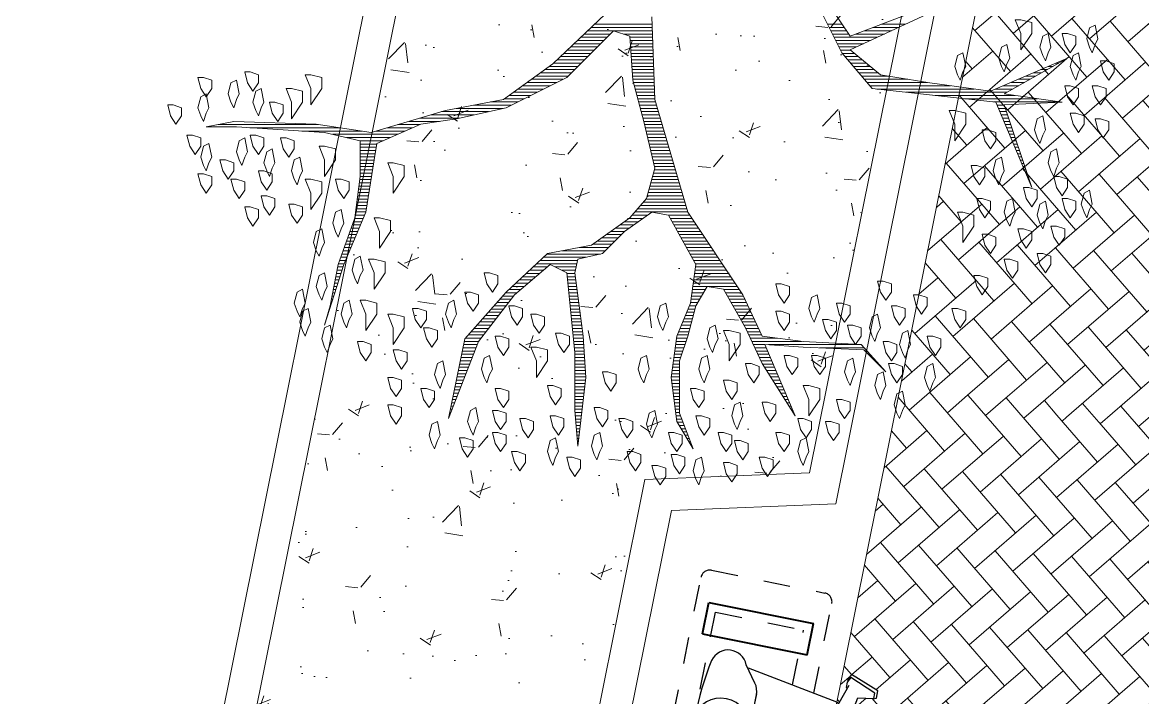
# Model space of a CAD drawing. Header units: metres. Extents: x 12093 to 20303, y 514 to 1412.
# Drawn here: x 19828.246 to 19832.446, y 707.633 to 710.165 of the extents above; entities that cross this region are included whole.
import ezdxf

# ---------------------------------------------------------------- set-up
doc = ezdxf.new("R2010")
doc.units = ezdxf.units.M
doc.linetypes.add('DASHED2', pattern=[9.525, 6.35, -3.175])
doc.layers.get('0').update_dxf_attribs({"lineweight": 13})
for name, color, linetype, lineweight in [('0-JARDI', 72, 'Continuous', 13), ('ARBOLES', 52, 'Continuous', 13), ('grass', 64, 'Continuous', 13), ('JARDINERA', 132, 'Continuous', 40), ('MANZANAS-ORIGINALES', 147, 'Continuous', 9), ('piso verma', 25, 'Continuous', 20), ('text.-piso', 35, 'Continuous', 5), ('VEREDAS', 251, 'Continuous', 18)]:
    doc.layers.add(name, color=color, linetype=linetype, lineweight=lineweight)
doc.layers.add('2', color=2, linetype='Continuous')
doc.layers.add('Proyecciones', color=52, linetype='DASHED2')

# ---------------------------------------------------------------- blocks, each defined once
blk = doc.blocks.new('*X6')
at = {"color": 0}
for p, q in [((17.5775, 17.92), (17.578, 17.92)), ((17.5814, 17.91), (17.584, 17.91)), ((17.5852, 17.9), (17.59, 17.9)), ((17.9321, 17.9), (17.9348, 17.9)), ((17.9333, 17.91), (17.9341, 17.91)), ((17.5891, 17.89), (17.596, 17.89)), ((17.5929, 17.88), (17.602, 17.88)), ((17.5967, 17.87), (17.608, 17.87)), ((17.9285, 17.87), (17.9371, 17.87)), ((17.9297, 17.88), (17.9364, 17.88)), ((17.9309, 17.89), (17.9356, 17.89)), ((17.6006, 17.86), (17.614, 17.86)), ((17.6044, 17.85), (17.62, 17.85)), ((17.6083, 17.84), (17.626, 17.84)), ((17.6121, 17.83), (17.6285, 17.83)), ((17.9237, 17.83), (17.9402, 17.83)), ((17.9249, 17.84), (17.9395, 17.84)), ((17.9261, 17.85), (17.9387, 17.85)), ((17.9273, 17.86), (17.9379, 17.86)), ((17.2621, 17.82), (17.2622, 17.82)), ((17.2663, 17.81), (17.2685, 17.81)), ((17.2706, 17.8), (17.2748, 17.8)), ((17.616, 17.82), (17.6298, 17.82)), ((17.6191, 17.81), (17.631, 17.81)), ((17.6191, 17.8), (17.6323, 17.8)), ((17.9201, 17.8), (17.9423, 17.8)), ((17.9213, 17.81), (17.9418, 17.81)), ((17.9225, 17.82), (17.941, 17.82)), ((18.3221, 17.8), (18.3275, 17.8)), ((18.3261, 17.81), (18.3296, 17.81)), ((18.33, 17.82), (18.3316, 17.82)), ((17.2748, 17.79), (17.2811, 17.79)), ((17.279, 17.78), (17.2874, 17.78)), ((17.2832, 17.77), (17.2937, 17.77)), ((17.2875, 17.76), (17.3001, 17.76)), ((17.6191, 17.79), (17.6335, 17.79)), ((17.6191, 17.78), (17.6348, 17.78)), ((17.6191, 17.77), (17.636, 17.77)), ((17.6191, 17.76), (17.6373, 17.76)), ((17.9153, 17.76), (17.9423, 17.76)), ((17.9165, 17.77), (17.9423, 17.77)), ((17.9177, 17.78), (17.9423, 17.78)), ((17.9189, 17.79), (17.9423, 17.79)), ((18.3064, 17.76), (18.3192, 17.76)), ((18.3104, 17.77), (18.3213, 17.77)), ((18.3143, 17.78), (18.3234, 17.78)), ((18.3182, 17.79), (18.3254, 17.79)), ((17.2917, 17.75), (17.3064, 17.75)), ((17.2959, 17.74), (17.3127, 17.74)), ((17.3002, 17.73), (17.319, 17.73)), ((17.6191, 17.75), (17.6385, 17.75)), ((17.6191, 17.74), (17.6398, 17.74)), ((17.6191, 17.73), (17.641, 17.73)), ((17.9117, 17.73), (17.9423, 17.73)), ((17.9129, 17.74), (17.9423, 17.74)), ((17.9141, 17.75), (17.9423, 17.75)), ((18.2946, 17.73), (18.313, 17.73)), ((18.2986, 17.74), (18.3151, 17.74)), ((18.3025, 17.75), (18.3171, 17.75)), ((17.3044, 17.72), (17.3253, 17.72)), ((17.3086, 17.71), (17.3316, 17.71)), ((17.3129, 17.7), (17.3379, 17.7)), ((17.3171, 17.69), (17.3443, 17.69)), ((17.6191, 17.72), (17.6423, 17.72)), ((17.6191, 17.71), (17.6435, 17.71)), ((17.6191, 17.7), (17.6445, 17.7)), ((17.6191, 17.69), (17.6431, 17.69)), ((17.9083, 17.7), (17.9423, 17.7)), ((17.909, 17.69), (17.9423, 17.69)), ((17.9093, 17.71), (17.9423, 17.71)), ((17.9105, 17.72), (17.9423, 17.72)), ((18.2789, 17.69), (18.3047, 17.69)), ((18.2829, 17.7), (18.3068, 17.7)), ((18.2868, 17.71), (18.3089, 17.71)), ((18.2907, 17.72), (18.3109, 17.72)), ((16.9852, 17.68), (16.9856, 17.68)), ((16.9942, 17.67), (16.9956, 17.67)), ((17.0032, 17.66), (17.0056, 17.66)), ((17.3213, 17.68), (17.3506, 17.68)), ((17.3256, 17.67), (17.3569, 17.67)), ((17.3298, 17.66), (17.3632, 17.66)), ((17.6191, 17.68), (17.6418, 17.68)), ((17.6191, 17.67), (17.6405, 17.67)), ((17.6191, 17.66), (17.6391, 17.66)), ((17.9097, 17.68), (17.9423, 17.68)), ((17.9103, 17.67), (17.9423, 17.67)), ((17.911, 17.66), (17.9423, 17.66)), ((18.2671, 17.66), (18.2985, 17.66)), ((18.2711, 17.67), (18.3006, 17.67)), ((18.275, 17.68), (18.3027, 17.68)), ((17.0122, 17.65), (17.0156, 17.65)), ((17.0212, 17.64), (17.0256, 17.64)), ((17.0302, 17.63), (17.0356, 17.63)), ((17.334, 17.65), (17.368, 17.65)), ((17.3382, 17.64), (17.3727, 17.64)), ((17.3425, 17.63), (17.3773, 17.63)), ((17.6124, 17.63), (17.6351, 17.63)), ((17.6157, 17.64), (17.6365, 17.64)), ((17.619, 17.65), (17.6378, 17.65)), ((17.9117, 17.65), (17.9423, 17.65)), ((17.9123, 17.64), (17.9423, 17.64)), ((17.913, 17.63), (17.9423, 17.63)), ((18.2554, 17.63), (18.2923, 17.63)), ((18.2593, 17.64), (18.2944, 17.64)), ((18.2632, 17.65), (18.2965, 17.65)), ((17.0392, 17.62), (17.0456, 17.62)), ((17.0482, 17.61), (17.1861, 17.61)), ((17.0572, 17.6), (17.3444, 17.6)), ((17.2417, 17.59), (17.3957, 17.59)), ((17.3467, 17.62), (17.3819, 17.62)), ((17.3509, 17.61), (17.3865, 17.61)), ((17.3552, 17.6), (17.3911, 17.6)), ((17.5991, 17.59), (17.6298, 17.59)), ((17.6024, 17.6), (17.6311, 17.6)), ((17.6057, 17.61), (17.6325, 17.61)), ((17.6091, 17.62), (17.6338, 17.62)), ((17.9137, 17.62), (17.9428, 17.62)), ((17.9143, 17.61), (17.9438, 17.61)), ((17.915, 17.6), (17.9448, 17.6)), ((17.9157, 17.59), (17.9459, 17.59)), ((18.2394, 17.59), (18.284, 17.59)), ((18.2436, 17.6), (18.2861, 17.6)), ((18.2475, 17.61), (18.2882, 17.61)), ((18.2514, 17.62), (18.2903, 17.62)), ((17.3167, 17.58), (17.4003, 17.58)), ((17.3657, 17.57), (17.405, 17.57)), ((17.3704, 17.56), (17.4096, 17.56)), ((17.5899, 17.56), (17.6219, 17.56)), ((17.5926, 17.57), (17.6261, 17.57)), ((17.5957, 17.58), (17.6285, 17.58)), ((17.9163, 17.58), (17.9469, 17.58)), ((17.9172, 17.57), (17.9479, 17.57)), ((17.9186, 17.56), (17.949, 17.56)), ((18.2164, 17.56), (18.2628, 17.56)), ((18.2241, 17.57), (18.2717, 17.57)), ((18.2317, 17.58), (18.2805, 17.58)), ((17.3751, 17.55), (17.4142, 17.55)), ((17.3797, 17.54), (17.4197, 17.54)), ((17.3844, 17.53), (17.4254, 17.53)), ((17.3891, 17.52), (17.4311, 17.52)), ((17.579, 17.52), (17.6053, 17.52)), ((17.5817, 17.53), (17.6094, 17.53)), ((17.5844, 17.54), (17.6136, 17.54)), ((17.5872, 17.55), (17.6178, 17.55)), ((17.9199, 17.55), (17.95, 17.55)), ((17.9212, 17.54), (17.951, 17.54)), ((17.9225, 17.53), (17.9521, 17.53)), ((17.9238, 17.52), (17.9531, 17.52)), ((18.1858, 17.52), (18.2276, 17.52)), ((18.1935, 17.53), (18.2364, 17.53)), ((18.2011, 17.54), (18.2452, 17.54)), ((18.2088, 17.55), (18.254, 17.55)), ((18.7099, 17.52), (18.7105, 17.52)), ((18.7131, 17.53), (18.7134, 17.53)), ((17.3937, 17.51), (17.4369, 17.51)), ((17.3984, 17.5), (17.4426, 17.5)), ((17.4031, 17.49), (17.4483, 17.49)), ((17.5708, 17.49), (17.5928, 17.49)), ((17.5735, 17.5), (17.5969, 17.5)), ((17.5762, 17.51), (17.6011, 17.51)), ((17.9251, 17.51), (17.9541, 17.51)), ((17.9264, 17.5), (17.9552, 17.5)), ((17.9277, 17.49), (17.9562, 17.49)), ((18.1629, 17.49), (18.2011, 17.49)), ((18.1706, 17.5), (18.2099, 17.5)), ((18.1782, 17.51), (18.2187, 17.51)), ((18.7003, 17.49), (18.7019, 17.49)), ((18.7035, 17.5), (18.7048, 17.5)), ((18.7067, 17.51), (18.7077, 17.51)), ((17.4077, 17.48), (17.454, 17.48)), ((17.4124, 17.47), (17.4597, 17.47)), ((17.4171, 17.46), (17.4654, 17.46)), ((17.4217, 17.45), (17.4711, 17.45)), ((17.5509, 17.45), (17.582, 17.45)), ((17.5566, 17.46), (17.5834, 17.46)), ((17.5623, 17.47), (17.5849, 17.47)), ((17.568, 17.48), (17.5886, 17.48)), ((17.929, 17.48), (17.9572, 17.48)), ((17.9303, 17.47), (17.9583, 17.47)), ((17.9316, 17.46), (17.9593, 17.46)), ((17.9329, 17.45), (17.9604, 17.45)), ((18.1323, 17.45), (18.1658, 17.45)), ((18.14, 17.46), (18.1746, 17.46)), ((18.1476, 17.47), (18.1834, 17.47)), ((18.1553, 17.48), (18.1923, 17.48)), ((18.6876, 17.45), (18.6931, 17.45)), ((18.6908, 17.46), (18.6951, 17.46)), ((18.694, 17.47), (18.6971, 17.47)), ((18.6971, 17.48), (18.6991, 17.48)), ((17.4276, 17.44), (17.4769, 17.44)), ((17.4343, 17.43), (17.4826, 17.43)), ((17.441, 17.42), (17.5777, 17.42)), ((17.5394, 17.43), (17.5792, 17.43)), ((17.5452, 17.44), (17.5806, 17.44)), ((17.9342, 17.44), (17.9614, 17.44)), ((17.9355, 17.43), (17.9624, 17.43)), ((17.9368, 17.42), (17.9635, 17.42)), ((18.0985, 17.42), (18.136, 17.42)), ((18.1103, 17.43), (18.1467, 17.43)), ((18.1221, 17.44), (18.157, 17.44)), ((18.6781, 17.42), (18.6871, 17.42)), ((18.6812, 17.43), (18.6891, 17.43)), ((18.6844, 17.44), (18.6911, 17.44)), ((17.4476, 17.41), (17.5763, 17.41)), ((17.4543, 17.4), (17.5749, 17.4)), ((17.461, 17.39), (17.5734, 17.39)), ((17.4676, 17.38), (17.572, 17.38)), ((17.9381, 17.41), (17.9645, 17.41)), ((17.9394, 17.4), (17.9655, 17.4)), ((17.9407, 17.39), (17.9666, 17.39)), ((17.942, 17.38), (17.9676, 17.38)), ((18.0512, 17.38), (18.0931, 17.38)), ((18.063, 17.39), (18.1038, 17.39)), ((18.0748, 17.4), (18.1146, 17.4)), ((18.0867, 17.41), (18.1253, 17.41)), ((18.6653, 17.38), (18.6791, 17.38)), ((18.6685, 17.39), (18.6811, 17.39)), ((18.6717, 17.4), (18.6831, 17.4)), ((18.6749, 17.41), (18.6851, 17.41)), ((17.4743, 17.37), (17.5706, 17.37)), ((17.481, 17.36), (17.5692, 17.36)), ((17.4876, 17.35), (17.5695, 17.35)), ((17.9367, 17.35), (18.061, 17.35)), ((17.9387, 17.36), (18.004, 17.36)), ((17.9407, 17.37), (17.984, 17.37)), ((18.0276, 17.36), (18.0717, 17.36)), ((18.0394, 17.37), (18.0824, 17.37)), ((18.6555, 17.35), (18.6727, 17.35)), ((18.659, 17.36), (18.6751, 17.36)), ((18.6621, 17.37), (18.6771, 17.37)), ((17.4943, 17.34), (17.5751, 17.34)), ((17.501, 17.33), (17.5807, 17.33)), ((17.5076, 17.32), (17.5862, 17.32)), ((17.5143, 17.31), (17.5918, 17.31)), ((17.8487, 17.31), (17.9816, 17.31)), ((17.8637, 17.32), (18.0288, 17.32)), ((17.9087, 17.33), (18.0396, 17.33)), ((17.9347, 17.34), (18.0503, 17.34)), ((18.6387, 17.31), (18.6586, 17.31)), ((18.6429, 17.32), (18.6621, 17.32)), ((18.6471, 17.33), (18.6656, 17.33)), ((18.6513, 17.34), (18.6692, 17.34)), ((17.521, 17.3), (17.5973, 17.3)), ((17.5276, 17.29), (17.6029, 17.29)), ((17.5343, 17.28), (17.6084, 17.28)), ((17.8187, 17.28), (17.873, 17.28)), ((17.8287, 17.29), (17.887, 17.29)), ((17.8387, 17.3), (17.9283, 17.3)), ((18.626, 17.28), (18.648, 17.28)), ((18.6303, 17.29), (18.6515, 17.29)), ((18.6345, 17.3), (18.6551, 17.3)), ((17.541, 17.27), (17.614, 17.27)), ((17.5476, 17.26), (17.6195, 17.26)), ((17.5543, 17.25), (17.6251, 17.25)), ((17.561, 17.24), (17.6307, 17.24)), ((17.7741, 17.24), (17.817, 17.24)), ((17.7884, 17.25), (17.831, 17.25)), ((17.7987, 17.26), (17.845, 17.26)), ((17.8087, 17.27), (17.859, 17.27)), ((18.6092, 17.24), (18.6339, 17.24)), ((18.6134, 17.25), (18.6374, 17.25)), ((18.6176, 17.26), (18.6409, 17.26)), ((18.6218, 17.27), (18.6445, 17.27)), ((17.5676, 17.23), (17.6362, 17.23)), ((17.5743, 17.22), (17.6418, 17.22)), ((17.581, 17.21), (17.6473, 17.21)), ((17.7313, 17.21), (17.775, 17.21)), ((17.7456, 17.22), (17.789, 17.22)), ((17.7599, 17.23), (17.803, 17.23)), ((18.5966, 17.21), (18.6233, 17.21)), ((18.6008, 17.22), (18.6268, 17.22)), ((18.605, 17.23), (18.6303, 17.23)), ((17.5876, 17.2), (17.6529, 17.2)), ((17.5939, 17.19), (17.7568, 17.19)), ((17.5968, 17.18), (17.7482, 17.18)), ((17.717, 17.2), (17.7653, 17.2)), ((18.5868, 17.18), (18.6189, 17.18)), ((18.5884, 17.19), (18.6202, 17.19)), ((18.5924, 17.2), (18.6215, 17.2)), ((17.5998, 17.17), (17.7396, 17.17)), ((17.6027, 17.16), (17.731, 17.16)), ((17.6056, 17.15), (17.7225, 17.15)), ((17.6085, 17.14), (17.7189, 17.14)), ((18.5805, 17.14), (18.6135, 17.14)), ((18.5821, 17.15), (18.6149, 17.15)), ((18.5837, 17.16), (18.6162, 17.16)), ((18.5853, 17.17), (18.6175, 17.17)), ((16.5321, 17.11), (16.5325, 17.11)), ((17.6115, 17.13), (17.7161, 17.13)), ((17.6144, 17.12), (17.7134, 17.12)), ((17.6173, 17.11), (17.7107, 17.11)), ((18.5758, 17.11), (18.6095, 17.11)), ((18.5774, 17.12), (18.6109, 17.12)), ((18.5789, 17.13), (18.6122, 17.13)), ((16.5355, 17.1), (16.5367, 17.1)), ((16.5388, 17.09), (16.5409, 17.09)), ((16.5421, 17.08), (16.5451, 17.08)), ((16.5454, 17.07), (16.5493, 17.07)), ((17.6203, 17.1), (17.7079, 17.1)), ((17.6232, 17.09), (17.7052, 17.09)), ((17.6261, 17.08), (17.7025, 17.08)), ((17.629, 17.07), (17.6998, 17.07)), ((18.5695, 17.07), (18.6056, 17.07)), ((18.571, 17.08), (18.6056, 17.08)), ((18.5726, 17.09), (18.6069, 17.09)), ((18.5742, 17.1), (18.6082, 17.1)), ((16.5488, 17.06), (16.5535, 17.06)), ((16.5521, 17.05), (16.5577, 17.05)), ((16.5554, 17.04), (16.5619, 17.04)), ((17.632, 17.06), (17.697, 17.06)), ((17.6349, 17.05), (17.6968, 17.05)), ((17.6378, 17.04), (17.6992, 17.04)), ((18.5647, 17.04), (18.6056, 17.04)), ((18.5663, 17.05), (18.6056, 17.05)), ((18.5679, 17.06), (18.6056, 17.06)), ((16.5588, 17.03), (16.566, 17.03)), ((16.5621, 17.02), (16.5702, 17.02)), ((16.5654, 17.01), (16.5744, 17.01)), ((16.5688, 17), (16.5786, 17)), ((17.6407, 17.03), (17.7015, 17.03)), ((17.6437, 17.02), (17.7039, 17.02)), ((17.6466, 17.01), (17.7062, 17.01)), ((17.6495, 17), (17.7086, 17)), ((18.5582, 17), (18.6056, 17)), ((18.5598, 17.01), (18.6056, 17.01)), ((18.5615, 17.02), (18.6056, 17.02)), ((18.5632, 17.03), (18.6056, 17.03)), ((16.5721, 16.99), (16.5828, 16.99)), ((16.5754, 16.98), (16.587, 16.98)), ((16.5788, 16.97), (16.5912, 16.97)), ((17.6524, 16.99), (17.7109, 16.99)), ((17.6554, 16.98), (17.7133, 16.98)), ((17.6583, 16.97), (17.7156, 16.97)), ((18.5353, 16.97), (18.6056, 16.97)), ((18.5548, 16.98), (18.6056, 16.98)), ((18.5565, 16.99), (18.6056, 16.99)), ((16.5821, 16.96), (16.5954, 16.96)), ((16.5854, 16.95), (16.5996, 16.95)), ((16.5888, 16.94), (16.6038, 16.94)), ((16.5921, 16.93), (16.608, 16.93)), ((17.6612, 16.96), (17.718, 16.96)), ((17.6642, 16.95), (17.7204, 16.95)), ((17.6671, 16.94), (17.7227, 16.94)), ((17.67, 16.93), (17.7251, 16.93)), ((18.4439, 16.93), (18.523, 16.93)), ((18.4668, 16.94), (18.5567, 16.94)), ((18.4896, 16.95), (18.6918, 16.95)), ((18.5125, 16.96), (18.6485, 16.96)), ((18.6009, 16.94), (18.7864, 16.94)), ((18.6675, 16.93), (18.9464, 16.93)), ((16.5954, 16.92), (16.6122, 16.92)), ((16.5988, 16.91), (16.6164, 16.91)), ((16.6021, 16.9), (16.6206, 16.9)), ((17.6729, 16.92), (17.7274, 16.92)), ((17.6759, 16.91), (17.7298, 16.91)), ((17.6788, 16.9), (17.7324, 16.9)), ((18.2995, 16.9), (18.4217, 16.9)), ((18.3608, 16.91), (18.4555, 16.91)), ((18.4211, 16.92), (18.4892, 16.92)), ((18.7342, 16.92), (19.0449, 16.92)), ((16.6054, 16.89), (16.6248, 16.89)), ((16.6088, 16.88), (16.629, 16.88)), ((16.6121, 16.87), (16.6331, 16.87)), ((16.6154, 16.86), (16.6373, 16.86)), ((17.6817, 16.89), (17.7351, 16.89)), ((17.6846, 16.88), (17.7378, 16.88)), ((17.6876, 16.87), (17.7404, 16.87)), ((17.6905, 16.86), (17.7431, 16.86)), ((18.1392, 16.86), (18.2561, 16.86)), ((18.1645, 16.87), (18.3086, 16.87)), ((18.2095, 16.88), (18.3542, 16.88)), ((18.2545, 16.89), (18.388, 16.89)), ((16.443, 16.85), (16.6488, 16.85)), ((16.513, 16.84), (16.7388, 16.84)), ((16.583, 16.83), (16.8288, 16.83)), ((17.6934, 16.85), (17.7458, 16.85)), ((17.6957, 16.84), (17.7484, 16.84)), ((17.6961, 16.83), (17.7511, 16.83)), ((18.0792, 16.83), (18.1463, 16.83)), ((18.0992, 16.84), (18.1601, 16.84)), ((18.1192, 16.85), (18.2036, 16.85)), ((16.5531, 16.79), (16.5956, 16.79)), ((16.5708, 16.8), (16.6189, 16.8)), ((16.5885, 16.81), (16.6422, 16.81)), ((16.6062, 16.82), (16.9188, 16.82)), ((16.7083, 16.81), (17.0088, 16.81)), ((16.7816, 16.8), (17.0309, 16.8)), ((16.8532, 16.79), (17.0394, 16.79)), ((17.6964, 16.82), (17.7538, 16.82)), ((17.6967, 16.81), (17.7564, 16.81)), ((17.6971, 16.8), (17.7591, 16.8)), ((17.6974, 16.79), (17.7618, 16.79)), ((17.9992, 16.79), (18.0909, 16.79)), ((18.0192, 16.8), (18.1047, 16.8)), ((18.0392, 16.81), (18.1186, 16.81)), ((18.0592, 16.82), (18.1324, 16.82)), ((16.5001, 16.76), (16.5256, 16.76)), ((16.5178, 16.77), (16.5489, 16.77)), ((16.5355, 16.78), (16.5722, 16.78)), ((16.9132, 16.78), (17.0478, 16.78)), ((16.9732, 16.77), (17.0563, 16.77)), ((17.0054, 16.76), (17.0647, 16.76)), ((17.6977, 16.78), (17.7639, 16.78)), ((17.6981, 16.77), (17.7645, 16.77)), ((17.6984, 16.76), (17.7651, 16.76)), ((17.9535, 16.76), (18.0494, 16.76)), ((17.9635, 16.77), (18.0632, 16.77)), ((17.9792, 16.78), (18.0771, 16.78)), ((16.447, 16.73), (16.4556, 16.73)), ((16.4647, 16.74), (16.4789, 16.74)), ((16.4824, 16.75), (16.5022, 16.75)), ((17.0177, 16.75), (17.0732, 16.75)), ((17.0299, 16.74), (17.0817, 16.74)), ((17.0421, 16.73), (17.0901, 16.73)), ((17.6987, 16.75), (17.7657, 16.75)), ((17.6991, 16.74), (17.7664, 16.74)), ((17.6994, 16.73), (17.767, 16.73)), ((17.9235, 16.73), (18.0084, 16.73)), ((17.9335, 16.74), (18.0217, 16.74)), ((17.9435, 16.75), (18.0355, 16.75)), ((16.4293, 16.72), (16.4322, 16.72)), ((17.0543, 16.72), (17.0986, 16.72)), ((17.0665, 16.71), (17.1071, 16.71)), ((17.0788, 16.7), (17.1155, 16.7)), ((17.091, 16.69), (17.1213, 16.69)), ((17.6997, 16.72), (17.7676, 16.72)), ((17.7001, 16.71), (17.7682, 16.71)), ((17.7004, 16.7), (17.7689, 16.7)), ((17.7007, 16.69), (17.7695, 16.69)), ((17.8835, 16.69), (17.9662, 16.69)), ((17.8935, 16.7), (17.9768, 16.7)), ((17.9035, 16.71), (17.9873, 16.71)), ((17.9135, 16.72), (17.9979, 16.72)), ((17.0288, 16.66), (17.1363, 16.66)), ((17.0504, 16.67), (17.1313, 16.67)), ((17.0719, 16.68), (17.1263, 16.68)), ((17.7011, 16.68), (17.7701, 16.68)), ((17.7014, 16.67), (17.7707, 16.67)), ((17.7017, 16.66), (17.7714, 16.66)), ((17.8535, 16.66), (17.9345, 16.66)), ((17.8635, 16.67), (17.9451, 16.67)), ((17.8735, 16.68), (17.9556, 16.68)), ((16.9427, 16.62), (17.0214, 16.62)), ((16.9642, 16.63), (17.0477, 16.63)), ((16.9858, 16.64), (17.0741, 16.64)), ((17.0073, 16.65), (17.1413, 16.65)), ((17.0964, 16.64), (17.1463, 16.64)), ((17.1031, 16.63), (17.1513, 16.63)), ((17.1097, 16.62), (17.1563, 16.62)), ((17.7021, 16.65), (17.772, 16.65)), ((17.7024, 16.64), (17.7924, 16.64)), ((17.7027, 16.63), (17.8224, 16.63)), ((17.7031, 16.62), (17.8923, 16.62)), ((17.8235, 16.63), (17.9029, 16.63)), ((17.8335, 16.64), (17.9134, 16.64)), ((17.8435, 16.65), (17.924, 16.65)), ((16.9211, 16.61), (16.995, 16.61)), ((17.1164, 16.61), (17.1613, 16.61)), ((17.7034, 16.61), (17.8818, 16.61))]:
    blk.add_line(p, q, dxfattribs=at)
blk = doc.blocks.new('ARBUSTO6')
at = {"layer": 'ARBOLES'}
for points in [[(-0.1919, 1.5005), (-0.2004, 1.4834), (-0.1919, 1.4409), (-0.1748, 1.4494), (-0.1663, 1.4834), (-0.1748, 1.509), (-0.1833, 1.526)], [(-0.0558, 1.4664), (-0.0813, 1.4749), (-0.0813, 1.5005), (-0.0643, 1.526), (-0.0473, 1.5005), (-0.0388, 1.4664)], [(-0.3874, 1.4409), (-0.413, 1.4494), (-0.413, 1.4749), (-0.3959, 1.5005), (-0.3789, 1.4749), (-0.3704, 1.4409)], [(-0.2769, 1.4579), (-0.3024, 1.4664), (-0.3024, 1.492), (-0.2854, 1.5175), (-0.2684, 1.492), (-0.2599, 1.4579)], [(-0.1153, 1.4324), (-0.1408, 1.4409), (-0.1408, 1.4664), (-0.1238, 1.492), (-0.1068, 1.4664), (-0.0983, 1.4324)], [(0.2078, 1.4409), (0.1823, 1.4494), (0.1823, 1.4749), (0.1993, 1.5005), (0.2163, 1.4749), (0.2248, 1.4409)], [(-0.515, 1.4409), (-0.5235, 1.4239), (-0.515, 1.3814), (-0.498, 1.3899), (-0.4895, 1.4239), (-0.498, 1.4494), (-0.5065, 1.4664)], [(0.0207, 1.4239), (-0.0048, 1.4324), (-0.0048, 1.4579), (0.0122, 1.4834), (0.0293, 1.4579), (0.0378, 1.4239)], [(0.2589, 1.4409), (0.2504, 1.4239), (0.2589, 1.3814), (0.2759, 1.3899), (0.2844, 1.4239), (0.2759, 1.4494), (0.2674, 1.4664)], [(0.3779, 1.4239), (0.3524, 1.4324), (0.3524, 1.4579), (0.3694, 1.4834), (0.3864, 1.4579), (0.3949, 1.4239)], [(-0.4385, 1.3644), (-0.464, 1.3729), (-0.464, 1.3984), (-0.447, 1.4239), (-0.43, 1.3984), (-0.4215, 1.3644)], [(-0.3109, 1.3899), (-0.3364, 1.3984), (-0.3364, 1.4239), (-0.3194, 1.4494), (-0.3024, 1.4239), (-0.2939, 1.3899)], [(-0.2599, 1.3644), (-0.2854, 1.3729), (-0.2854, 1.3984), (-0.2684, 1.4239), (-0.2514, 1.3984), (-0.2429, 1.3644)], [(-0.1068, 1.3644), (-0.1323, 1.3729), (-0.1323, 1.3984), (-0.1153, 1.4239), (-0.0983, 1.3984), (-0.0898, 1.3644)], [(0.1228, 1.4239), (0.1143, 1.4069), (0.1228, 1.3644), (0.1398, 1.3729), (0.1483, 1.4069), (0.1398, 1.4324), (0.1313, 1.4494)], [(0.4374, 1.3644), (0.4119, 1.3729), (0.4119, 1.3984), (0.4289, 1.4239), (0.4459, 1.3984), (0.4544, 1.3644)], [(0.5395, 1.3814), (0.514, 1.3899), (0.514, 1.4154), (0.531, 1.4409), (0.548, 1.4154), (0.5565, 1.3814)], [(-0.5915, 1.3304), (-0.617, 1.3389), (-0.617, 1.3644), (-0.6, 1.3899), (-0.583, 1.3644), (-0.5745, 1.3304)], [(0.6245, 1.3899), (0.616, 1.3729), (0.6245, 1.3304), (0.6415, 1.3389), (0.65, 1.3729), (0.6415, 1.3984), (0.633, 1.4154)], [(-0.5065, 1.3219), (-0.532, 1.3304), (-0.532, 1.3559), (-0.515, 1.3814), (-0.498, 1.3559), (-0.4895, 1.3219)], [(-0.3109, 1.3304), (-0.3194, 1.3134), (-0.3109, 1.2708), (-0.2939, 1.2793), (-0.2854, 1.3134), (-0.2939, 1.3389), (-0.3024, 1.3559)], [(-0.1919, 1.3134), (-0.2174, 1.3219), (-0.2174, 1.3474), (-0.2004, 1.3729), (-0.1833, 1.3474), (-0.1748, 1.3134)], [(-0.0473, 1.3559), (-0.0558, 1.3389), (-0.0473, 1.2964), (-0.0303, 1.3049), (-0.0218, 1.3389), (-0.0303, 1.3644), (-0.0388, 1.3814)], [(0.0463, 1.3219), (0.0207, 1.3304), (0.0207, 1.3559), (0.0378, 1.3814), (0.0548, 1.3559), (0.0633, 1.3219)], [(0.2589, 1.3134), (0.2333, 1.3219), (0.2333, 1.3474), (0.2504, 1.3729), (0.2674, 1.3474), (0.2759, 1.3134)], [(0.3524, 1.3219), (0.3269, 1.3304), (0.3269, 1.3559), (0.3439, 1.3814), (0.3609, 1.3559), (0.3694, 1.3219)], [(0.4374, 1.2964), (0.4119, 1.3049), (0.4119, 1.3304), (0.4289, 1.3559), (0.4459, 1.3304), (0.4544, 1.2964)], [(0.5055, 1.3474), (0.497, 1.3304), (0.5055, 1.2879), (0.5225, 1.2964), (0.531, 1.3304), (0.5225, 1.3559), (0.514, 1.3729)], [(-0.8126, 1.2964), (-0.8211, 1.2793), (-0.8126, 1.2368), (-0.7956, 1.2453), (-0.7871, 1.2793), (-0.7956, 1.3049), (-0.8041, 1.3219)], [(-0.6256, 1.2623), (-0.6511, 1.2708), (-0.6511, 1.2964), (-0.6341, 1.3219), (-0.617, 1.2964), (-0.6085, 1.2623)], [(-0.3959, 1.2708), (-0.4215, 1.2793), (-0.4215, 1.3049), (-0.4044, 1.3304), (-0.3874, 1.3049), (-0.3789, 1.2708)], [(0.1228, 1.2879), (0.0973, 1.2964), (0.0973, 1.3219), (0.1143, 1.3474), (0.1313, 1.3219), (0.1398, 1.2879)], [(0.7606, 1.2793), (0.7351, 1.2879), (0.7351, 1.3134), (0.7521, 1.3389), (0.7691, 1.3134), (0.7776, 1.2793)], [(-0.5235, 1.2198), (-0.5575, 1.2283), (-0.5575, 1.2623), (-0.5235, 1.3134), (-0.5235, 1.2623), (-0.5065, 1.2198)], [(-0.1748, 1.2283), (-0.2004, 1.2368), (-0.2004, 1.2623), (-0.1833, 1.2879), (-0.1663, 1.2623), (-0.1578, 1.2283)], [(0.4289, 1.2283), (0.4034, 1.2368), (0.4034, 1.2623), (0.4204, 1.2879), (0.4374, 1.2623), (0.4459, 1.2283)], [(0.6585, 1.2283), (0.633, 1.2368), (0.633, 1.2623), (0.65, 1.2879), (0.667, 1.2623), (0.6755, 1.2283)], [(-0.7531, 1.2368), (-0.7616, 1.2198), (-0.7531, 1.1773), (-0.7361, 1.1858), (-0.7276, 1.2198), (-0.7361, 1.2453), (-0.7446, 1.2623)], [(-0.2769, 1.2028), (-0.3024, 1.2113), (-0.3024, 1.2368), (-0.2854, 1.2623), (-0.2684, 1.2368), (-0.2599, 1.2028)], [(0.2674, 1.2198), (0.2418, 1.2283), (0.2418, 1.2538), (0.2589, 1.2793), (0.2759, 1.2538), (0.2844, 1.2198)], [(0.7606, 1.1943), (0.7351, 1.2028), (0.7351, 1.2283), (0.7521, 1.2538), (0.7691, 1.2283), (0.7776, 1.1943)], [(-0.9062, 1.2113), (-0.9147, 1.1943), (-0.9062, 1.1518), (-0.8892, 1.1603), (-0.8807, 1.1943), (-0.8892, 1.2198), (-0.8977, 1.2368)], [(-0.6596, 1.1943), (-0.6681, 1.1773), (-0.6596, 1.1348), (-0.6426, 1.1433), (-0.6341, 1.1773), (-0.6426, 1.2028), (-0.6511, 1.2198)], [(0.0973, 1.1773), (0.0718, 1.1858), (0.0718, 1.2113), (0.0888, 1.2368), (0.1058, 1.2113), (0.1143, 1.1773)], [(0.6075, 1.2028), (0.599, 1.1858), (0.6075, 1.1433), (0.6245, 1.1518), (0.633, 1.1858), (0.6245, 1.2113), (0.616, 1.2283)], [(-0.7871, 1.1518), (-0.8126, 1.1603), (-0.8126, 1.1858), (-0.7956, 1.2113), (-0.7786, 1.1858), (-0.7701, 1.1518)], [(-0.549, 1.1263), (-0.5745, 1.1348), (-0.5745, 1.1603), (-0.5575, 1.1858), (-0.5405, 1.1603), (-0.532, 1.1263)], [(-0.464, 1.1263), (-0.4895, 1.1348), (-0.4895, 1.1603), (-0.4725, 1.1858), (-0.4555, 1.1603), (-0.447, 1.1263)], [(-0.3449, 1.1518), (-0.3704, 1.1603), (-0.3704, 1.1858), (-0.3534, 1.2113), (-0.3364, 1.1858), (-0.3279, 1.1518)], [(-0.2089, 1.1858), (-0.2174, 1.1688), (-0.2089, 1.1263), (-0.1919, 1.1348), (-0.1833, 1.1688), (-0.1919, 1.1943), (-0.2004, 1.2113)], [(-0.0218, 1.1858), (-0.0303, 1.1688), (-0.0218, 1.1263), (-0.0048, 1.1348), (0.0037, 1.1688), (-0.0048, 1.1943), (-0.0133, 1.2113)], [(0.3184, 1.1008), (0.2844, 1.1093), (0.2844, 1.1433), (0.3184, 1.1943), (0.3184, 1.1433), (0.3354, 1.1008)], [(0.463, 1.1858), (0.4544, 1.1688), (0.463, 1.1263), (0.48, 1.1348), (0.4885, 1.1688), (0.48, 1.1943), (0.4715, 1.2113)], [(-0.7701, 1.0838), (-0.7956, 1.0923), (-0.7956, 1.1178), (-0.7786, 1.1433), (-0.7616, 1.1178), (-0.7531, 1.0838)], [(-0.2769, 1.0497), (-0.3109, 1.0582), (-0.3109, 1.0923), (-0.2769, 1.1433), (-0.2769, 1.0923), (-0.2599, 1.0497)], [(0.7436, 1.1093), (0.7181, 1.1178), (0.7181, 1.1433), (0.7351, 1.1688), (0.7521, 1.1433), (0.7606, 1.1093)], [(0.8541, 1.0838), (0.8286, 1.0923), (0.8286, 1.1178), (0.8456, 1.1433), (0.8626, 1.1178), (0.8711, 1.0838)], [(-0.9062, 1.0667), (-0.9317, 1.0753), (-0.9317, 1.1008), (-0.9147, 1.1263), (-0.8977, 1.1008), (-0.8892, 1.0667)], [(-0.8296, 1.1093), (-0.8381, 1.0923), (-0.8296, 1.0497), (-0.8126, 1.0582), (-0.8041, 1.0923), (-0.8126, 1.1178), (-0.8211, 1.1348)], [(-0.2344, 1.0923), (-0.2429, 1.0753), (-0.2344, 1.0327), (-0.2174, 1.0412), (-0.2089, 1.0753), (-0.2174, 1.1008), (-0.2259, 1.1178)], [(0.2418, 1.0582), (0.2163, 1.0667), (0.2163, 1.0923), (0.2333, 1.1178), (0.2504, 1.0923), (0.2589, 1.0582)], [(0.4289, 1.0667), (0.4034, 1.0753), (0.4034, 1.1008), (0.4204, 1.1263), (0.4374, 1.1008), (0.4459, 1.0667)], [(0.9562, 1.0923), (0.9477, 1.0753), (0.9562, 1.0327), (0.9732, 1.0412), (0.9817, 1.0753), (0.9732, 1.1008), (0.9647, 1.1178)], [(-0.7361, 1.0582), (-0.7446, 1.0412), (-0.7361, 0.9987), (-0.7191, 1.0072), (-0.7106, 1.0412), (-0.7191, 1.0667), (-0.7276, 1.0838)], [(-0.6596, 1.0327), (-0.6851, 1.0412), (-0.6851, 1.0667), (-0.6681, 1.0923), (-0.6511, 1.0667), (-0.6426, 1.0327)], [(-0.583, 1.0157), (-0.6085, 1.0242), (-0.6085, 1.0497), (-0.5915, 1.0753), (-0.5745, 1.0497), (-0.566, 1.0157)], [(0.65, 1.0412), (0.6245, 1.0497), (0.6245, 1.0753), (0.6415, 1.1008), (0.6585, 1.0753), (0.667, 1.0412)], [(0.7606, 0.9987), (0.7266, 1.0072), (0.7266, 1.0412), (0.7606, 1.0923), (0.7606, 1.0412), (0.7776, 0.9987)], [(-0.9827, 0.9817), (-1.0082, 0.9902), (-1.0082, 1.0157), (-0.9912, 1.0412), (-0.9742, 1.0157), (-0.9657, 0.9817)], [(-0.4385, 0.9902), (-0.464, 0.9987), (-0.464, 1.0242), (-0.447, 1.0497), (-0.43, 1.0242), (-0.4215, 0.9902)], [(-0.0813, 1.0242), (-0.0898, 1.0072), (-0.0813, 0.9647), (-0.0643, 0.9732), (-0.0558, 1.0072), (-0.0643, 1.0327), (-0.0728, 1.0497)], [(0.3184, 0.9987), (0.2929, 1.0072), (0.2929, 1.0327), (0.3099, 1.0582), (0.3269, 1.0327), (0.3354, 0.9987)], [(0.5735, 1.0157), (0.565, 0.9987), (0.5735, 0.9562), (0.5905, 0.9647), (0.599, 0.9987), (0.5905, 1.0242), (0.582, 1.0412)], [(0.6841, 0.9817), (0.6585, 0.9902), (0.6585, 1.0157), (0.6755, 1.0412), (0.6926, 1.0157), (0.7011, 0.9817)], [(0.8456, 0.9562), (0.8116, 0.9647), (0.8116, 0.9987), (0.8456, 1.0497), (0.8456, 0.9987), (0.8626, 0.9562)], [(0.8967, 1.0157), (0.8881, 0.9987), (0.8967, 0.9562), (0.9137, 0.9647), (0.9222, 0.9987), (0.9137, 1.0242), (0.9052, 1.0412)], [(1.0242, 1.0412), (1.0157, 1.0242), (1.0242, 0.9817), (1.0412, 0.9902), (1.0497, 1.0242), (1.0412, 1.0497), (1.0327, 1.0667)], [(-0.7956, 0.9732), (-0.8211, 0.9817), (-0.8211, 1.0072), (-0.8041, 1.0327), (-0.7871, 1.0072), (-0.7786, 0.9732)], [(-0.6256, 0.9647), (-0.6511, 0.9732), (-0.6511, 0.9987), (-0.6341, 1.0242), (-0.617, 0.9987), (-0.6085, 0.9647)], [(-0.549, 0.9987), (-0.5575, 0.9817), (-0.549, 0.9392), (-0.532, 0.9477), (-0.5235, 0.9817), (-0.532, 1.0072), (-0.5405, 1.0242)], [(0.3864, 0.9732), (0.3609, 0.9817), (0.3609, 1.0072), (0.3779, 1.0327), (0.3949, 1.0072), (0.4034, 0.9732)], [(1.0412, 0.9817), (1.0327, 0.9647), (1.0412, 0.9222), (1.0582, 0.9307), (1.0667, 0.9647), (1.0582, 0.9902), (1.0497, 1.0072)], [(-0.8637, 0.9392), (-0.8892, 0.9477), (-0.8892, 0.9732), (-0.8722, 0.9987), (-0.8552, 0.9732), (-0.8467, 0.9392)], [(0.5225, 0.9307), (0.497, 0.9392), (0.497, 0.9647), (0.514, 0.9902), (0.531, 0.9647), (0.5395, 0.9307)], [(-1.0507, 0.8797), (-1.0763, 0.8882), (-1.0763, 0.9137), (-1.0593, 0.9392), (-1.0422, 0.9137), (-1.0337, 0.8797)], [(-0.7531, 0.8967), (-0.7786, 0.9052), (-0.7786, 0.9307), (-0.7616, 0.9562), (-0.7446, 0.9307), (-0.7361, 0.8967)], [(-0.4385, 0.9052), (-0.464, 0.9137), (-0.464, 0.9392), (-0.447, 0.9647), (-0.43, 0.9392), (-0.4215, 0.9052)], [(0.9732, 0.9307), (0.9647, 0.9137), (0.9732, 0.8712), (0.9902, 0.8797), (0.9987, 0.9137), (0.9902, 0.9392), (0.9817, 0.9562)], [(0.463, 0.8712), (0.4374, 0.8797), (0.4374, 0.9052), (0.4544, 0.9307), (0.4715, 0.9052), (0.48, 0.8712)], [(0.8201, 0.8286), (0.7861, 0.8371), (0.7861, 0.8712), (0.8201, 0.9222), (0.8201, 0.8712), (0.8371, 0.8286)], [(0.8626, 0.8797), (0.8541, 0.8626), (0.8626, 0.8201), (0.8796, 0.8286), (0.8881, 0.8626), (0.8796, 0.8882), (0.8711, 0.9052)], [(-1.2463, 0.8116), (-1.2718, 0.8201), (-1.2718, 0.8456), (-1.2548, 0.8712), (-1.2378, 0.8456), (-1.2293, 0.8116)], [(-1.1443, 0.8286), (-1.1698, 0.8371), (-1.1698, 0.8626), (-1.1528, 0.8882), (-1.1358, 0.8626), (-1.1273, 0.8286)], [(-1.0763, 0.7521), (-1.1018, 0.7606), (-1.1018, 0.7861), (-1.0848, 0.8116), (-1.0678, 0.7861), (-1.0593, 0.7521)], [(0.9817, 0.7946), (0.9732, 0.7776), (0.9817, 0.7351), (0.9987, 0.7436), (1.0072, 0.7776), (0.9987, 0.8031), (0.9902, 0.8201)], [(-1.2889, 0.7266), (-1.3144, 0.7351), (-1.3144, 0.7606), (-1.2974, 0.7861), (-1.2804, 0.7606), (-1.2718, 0.7266)], [(-1.1868, 0.7351), (-1.2123, 0.7436), (-1.2123, 0.7691), (-1.1953, 0.7946), (-1.1783, 0.7691), (-1.1698, 0.7351)], [(-0.9997, 0.6841), (-1.0337, 0.6926), (-1.0337, 0.7266), (-0.9997, 0.7776), (-0.9997, 0.7266), (-0.9827, 0.6841)], [(0.8031, 0.7011), (0.7691, 0.7096), (0.7691, 0.7436), (0.8031, 0.7946), (0.8031, 0.7436), (0.8201, 0.7011)], [(-1.2548, 0.7096), (-1.2633, 0.6926), (-1.2548, 0.65), (-1.2378, 0.6586), (-1.2293, 0.6926), (-1.2378, 0.7181), (-1.2463, 0.7351)], [(0.9222, 0.7351), (0.9137, 0.7181), (0.9222, 0.6756), (0.9392, 0.6841), (0.9477, 0.7181), (0.9392, 0.7436), (0.9307, 0.7606)], [(-1.3909, 0.6756), (-1.3994, 0.6586), (-1.3909, 0.616), (-1.3739, 0.6245), (-1.3654, 0.6586), (-1.3739, 0.6841), (-1.3824, 0.7011)], [(-1.3229, 0.6415), (-1.3484, 0.65), (-1.3484, 0.6756), (-1.3314, 0.7011), (-1.3144, 0.6756), (-1.3059, 0.6415)], [(-1.1528, 0.7011), (-1.1613, 0.6841), (-1.1528, 0.6415), (-1.1358, 0.65), (-1.1273, 0.6841), (-1.1358, 0.7096), (-1.1443, 0.7266)], [(-1.0593, 0.6415), (-1.0848, 0.65), (-1.0848, 0.6756), (-1.0678, 0.7011), (-1.0507, 0.6756), (-1.0422, 0.6415)], [(1.0667, 0.6586), (1.0412, 0.6671), (1.0412, 0.6926), (1.0582, 0.7181), (1.0752, 0.6926), (1.0837, 0.6586)], [(1.1518, 0.633), (1.1263, 0.6415), (1.1263, 0.6671), (1.1433, 0.6926), (1.1603, 0.6671), (1.1688, 0.633)], [(1.2028, 0.6671), (1.1773, 0.6756), (1.1773, 0.7011), (1.1943, 0.7266), (1.2113, 0.7011), (1.2198, 0.6671)], [(-1.2038, 0.6075), (-1.2293, 0.616), (-1.2293, 0.6415), (-1.2123, 0.6671), (-1.1953, 0.6415), (-1.1868, 0.6075)], [(1.0157, 0.582), (0.9817, 0.5905), (0.9817, 0.6245), (1.0157, 0.6756), (1.0157, 0.6245), (1.0327, 0.582)], [(-1.2974, 0.5735), (-1.3229, 0.582), (-1.3229, 0.6075), (-1.3059, 0.633), (-1.2889, 0.6075), (-1.2804, 0.5735)], [(0.7606, 0.531), (0.7266, 0.5395), (0.7266, 0.5735), (0.7606, 0.6245), (0.7606, 0.5735), (0.7776, 0.531)], [(0.9222, 0.582), (0.8967, 0.5905), (0.8967, 0.616), (0.9137, 0.6415), (0.9307, 0.616), (0.9392, 0.582)], [(1.2453, 0.582), (1.2198, 0.5905), (1.2198, 0.616), (1.2368, 0.6415), (1.2538, 0.616), (1.2623, 0.582)], [(1.3474, 0.565), (1.3218, 0.5735), (1.3218, 0.599), (1.3389, 0.6245), (1.3559, 0.599), (1.3644, 0.565)], [(-1.1188, 0.5735), (-1.1273, 0.5565), (-1.1188, 0.514), (-1.1018, 0.5225), (-1.0933, 0.5565), (-1.1018, 0.582), (-1.1103, 0.599)], [(-1.0422, 0.5395), (-1.0678, 0.548), (-1.0678, 0.5735), (-1.0507, 0.599), (-1.0337, 0.5735), (-1.0252, 0.5395)], [(1.0497, 0.5735), (1.0412, 0.5565), (1.0497, 0.514), (1.0667, 0.5225), (1.0752, 0.5565), (1.0667, 0.582), (1.0582, 0.599)], [(1.1603, 0.5565), (1.1348, 0.565), (1.1348, 0.5905), (1.1518, 0.616), (1.1688, 0.5905), (1.1773, 0.5565)], [(-1.2889, 0.548), (-1.2974, 0.531), (-1.2889, 0.4885), (-1.2718, 0.497), (-1.2633, 0.531), (-1.2718, 0.5565), (-1.2804, 0.5735)], [(0.9732, 0.48), (0.9392, 0.4885), (0.9392, 0.5225), (0.9732, 0.5735), (0.9732, 0.5225), (0.9902, 0.48)], [(1.1348, 0.548), (1.1263, 0.531), (1.1348, 0.4885), (1.1518, 0.497), (1.1603, 0.531), (1.1518, 0.5565), (1.1433, 0.5735)], [(1.2793, 0.5225), (1.2538, 0.531), (1.2538, 0.5565), (1.2708, 0.582), (1.2878, 0.5565), (1.2963, 0.5225)], [(1.3304, 0.531), (1.3218, 0.514), (1.3304, 0.4715), (1.3474, 0.48), (1.3559, 0.514), (1.3474, 0.5395), (1.3389, 0.5565)], [(1.2198, 0.514), (1.2113, 0.497), (1.2198, 0.4545), (1.2368, 0.463), (1.2453, 0.497), (1.2368, 0.5225), (1.2283, 0.5395)], [(-1.0763, 0.4289), (-1.1018, 0.4374), (-1.1018, 0.463), (-1.0848, 0.4885), (-1.0678, 0.463), (-1.0593, 0.4289)], [(1.0922, 0.4545), (1.0667, 0.463), (1.0667, 0.4885), (1.0837, 0.514), (1.1007, 0.4885), (1.1092, 0.4545)], [(1.1858, 0.4459), (1.1603, 0.4545), (1.1603, 0.48), (1.1773, 0.5055), (1.1943, 0.48), (1.2028, 0.4459)], [(1.3814, 0.4459), (1.3559, 0.4545), (1.3559, 0.48), (1.3729, 0.5055), (1.3899, 0.48), (1.3984, 0.4459)], [(-1.4249, 0.3949), (-1.4504, 0.4034), (-1.4504, 0.4289), (-1.4334, 0.4545), (-1.4164, 0.4289), (-1.4079, 0.3949)], [(-1.2463, 0.4459), (-1.2548, 0.4289), (-1.2463, 0.3864), (-1.2293, 0.3949), (-1.2208, 0.4289), (-1.2293, 0.4545), (-1.2378, 0.4715)], [(-0.9742, 0.3694), (-1.0082, 0.3779), (-1.0082, 0.4119), (-0.9742, 0.463), (-0.9742, 0.4119), (-0.9572, 0.3694)], [(-1.3484, 0.3779), (-1.3739, 0.3864), (-1.3739, 0.4119), (-1.3569, 0.4374), (-1.3399, 0.4119), (-1.3314, 0.3779)], [(1.0752, 0.3014), (1.0412, 0.3099), (1.0412, 0.3439), (1.0752, 0.3949), (1.0752, 0.3439), (1.0922, 0.3014)], [(1.1263, 0.3439), (1.1007, 0.3524), (1.1007, 0.3779), (1.1178, 0.4034), (1.1348, 0.3779), (1.1433, 0.3439)], [(1.1688, 0.3609), (1.1603, 0.3439), (1.1688, 0.3014), (1.1858, 0.3099), (1.1943, 0.3439), (1.1858, 0.3694), (1.1773, 0.3864)], [(1.3389, 0.3779), (1.3304, 0.3609), (1.3389, 0.3184), (1.3559, 0.3269), (1.3644, 0.3609), (1.3559, 0.3864), (1.3474, 0.4034)], [(1.4409, 0.3524), (1.4154, 0.3609), (1.4154, 0.3864), (1.4324, 0.4119), (1.4494, 0.3864), (1.4579, 0.3524)], [(-1.4164, 0.2929), (-1.4419, 0.3014), (-1.4419, 0.3269), (-1.4249, 0.3524), (-1.4079, 0.3269), (-1.3994, 0.2929)], [(-1.3314, 0.2929), (-1.3569, 0.3014), (-1.3569, 0.3269), (-1.3399, 0.3524), (-1.3229, 0.3269), (-1.3144, 0.2929)], [(1.0157, 0.2589), (0.9817, 0.2674), (0.9817, 0.3014), (1.0157, 0.3524), (1.0157, 0.3014), (1.0327, 0.2589)], [(1.2453, 0.3354), (1.2368, 0.3184), (1.2453, 0.2759), (1.2623, 0.2844), (1.2708, 0.3184), (1.2623, 0.3439), (1.2538, 0.3609)], [(1.3474, 0.2674), (1.3218, 0.2759), (1.3218, 0.3014), (1.3389, 0.3269), (1.3559, 0.3014), (1.3644, 0.2674)], [(1.2028, 0.2504), (1.1773, 0.2589), (1.1773, 0.2844), (1.1943, 0.3099), (1.2113, 0.2844), (1.2198, 0.2504)], [(-1.4419, 0.2163), (-1.4674, 0.2248), (-1.4674, 0.2504), (-1.4504, 0.2759), (-1.4334, 0.2504), (-1.4249, 0.2163)], [(-1.3569, 0.2504), (-1.3654, 0.2333), (-1.3569, 0.1908), (-1.3399, 0.1993), (-1.3314, 0.2333), (-1.3399, 0.2589), (-1.3484, 0.2759)], [(-1.1358, 0.2248), (-1.1443, 0.2078), (-1.1358, 0.1653), (-1.1188, 0.1738), (-1.1103, 0.2078), (-1.1188, 0.2333), (-1.1273, 0.2504)], [(-0.9997, 0.2504), (-1.0082, 0.2333), (-0.9997, 0.1908), (-0.9827, 0.1993), (-0.9742, 0.2333), (-0.9827, 0.2589), (-0.9912, 0.2759)], [(-1.2633, 0.1908), (-1.2718, 0.1738), (-1.2633, 0.1313), (-1.2463, 0.1398), (-1.2378, 0.1738), (-1.2463, 0.1993), (-1.2548, 0.2163)], [(-1.4079, 0.1653), (-1.4164, 0.1483), (-1.4079, 0.1058), (-1.3909, 0.1143), (-1.3824, 0.1483), (-1.3909, 0.1738), (-1.3994, 0.1908)], [(-1.3229, 0.1313), (-1.3484, 0.1398), (-1.3484, 0.1653), (-1.3314, 0.1908), (-1.3144, 0.1653), (-1.3059, 0.1313)], [(-1.1783, 0.0888), (-1.2123, 0.0973), (-1.2123, 0.1313), (-1.1783, 0.1823), (-1.1783, 0.1313), (-1.1613, 0.0888)]]:
    blk.add_lwpolyline(points, close=True, dxfattribs=at)
at = {"layer": 'ARBOLES', "color": 7}
for points in [[(-0.5575, 0.0548), (-0.6256, 0.1908), (-0.7191, 0.3014), (-1.1018, 0.3439), (-1.2123, 0.6075), (-1.1273, 0.3524), (-1.3059, 0.3439), (-1.1273, 0.3184), (-1.3229, 0.2078), (-1.0848, 0.3099), (-0.8977, 0.2844), (-0.7446, 0.2589), (-0.6511, 0.1823), (-0.8892, 0.0718)], [(-0.8977, 0.0463), (-0.6511, 0.1398), (-0.566, 0.0122)], [(0.1058, 0.0718), (0.2674, 0.2248), (0.4204, 0.3354), (0.599, 0.3694), (0.8286, 0.4374), (0.9987, 0.4119), (1.2538, 0.4034), (1.3389, 0.4204), (1.2453, 0.4204), (0.9732, 0.4374), (0.8626, 0.463), (0.8626, 0.5735), (0.8796, 0.7011), (0.9307, 0.8456), (0.9562, 0.9732), (0.9732, 1.0327), (0.9137, 0.8456), (0.8456, 0.6841), (0.8201, 0.5225), (0.8116, 0.4715), (0.6755, 0.4119), (0.565, 0.3949), (0.4119, 0.3609), (0.2248, 0.2674), (0.0803, 0.1228), (0.0293, 0.1398), (0.0207, 0.2759), (-0.0133, 0.4034), (-0.0473, 0.548), (-0.0218, 0.6415), (0.0293, 0.7011), (0.1483, 0.7861), (0.2844, 0.8116), (0.4119, 0.9307), (0.5395, 1.0753), (0.5905, 1.3219), (0.497, 1.0838), (0.3864, 0.9392), (0.2759, 0.8456), (0.2248, 0.8712), (0.1993, 1.1178), (0.1993, 1.2964), (0.1908, 1.4069), (0.1653, 1.1943), (0.1738, 1.0667), (0.1993, 0.8712), (0.1908, 0.8286), (0.1143, 0.8116), (0.0463, 0.7436), (-0.0388, 0.6841), (-0.0898, 0.6926), (-0.1748, 0.8456), (-0.1578, 0.9647), (-0.1153, 1.0667), (-0.0983, 1.1943), (-0.1153, 1.3304), (-0.1663, 1.4154), (-0.1238, 1.3049), (-0.1238, 1.1433), (-0.1493, 1.0667), (-0.1748, 0.9732), (-0.2089, 0.9137), (-0.2599, 0.9222), (-0.3279, 1.0412), (-0.3789, 1.1518), (-0.481, 1.3134), (-0.3874, 1.0923), (-0.5065, 1.1008), (-0.6936, 1.1093), (-0.7616, 1.1773), (-0.6851, 1.0923), (-0.5065, 1.0838), (-0.3789, 1.0667), (-0.3194, 0.9392), (-0.1493, 0.6841), (-0.0473, 0.3354), (-0.0388, 0.0803)]]:
    blk.add_lwpolyline(points, dxfattribs=at)
at = {"layer": 'ARBOLES'}
blk.add_blockref('*X6', (-17.7429, -16.5069), dxfattribs=at)
blk = doc.blocks.new('ARBUST13')
at = {"layer": 'ARBOLES'}
blk.add_blockref('ARBUSTO6', (0, 0.025), dxfattribs=at)
blk = doc.blocks.new('ELLIPSE')
blk.add_circle((0.5, 0.5), 0.5)
blk = doc.blocks.new('yttyytyte')
at = {"layer": '2'}
for p, q in [((19831.7865, 707.8273), (19831.7519, 707.8957)), ((19831.76, 707.8841), (19832.0942, 707.7642)), ((19832.1481, 707.8687), (19832.133, 707.8481)), ((19832.2481, 707.8094), (19832.1481, 707.8687)), ((19831.9597, 707.4942), (19832.1405, 707.8278)), ((19832.1324, 707.8394), (19832.1289, 707.8197)), ((19832.1289, 707.8197), (19832.1345, 707.8167)), ((19832.1457, 707.8574), (19832.1324, 707.8394)), ((19832.133, 707.8481), (19832.1368, 707.8453)), ((19832.2373, 707.8006), (19832.1457, 707.8574)), ((19831.7536, 707.5603), (19831.793, 707.7835)), ((19831.7936, 707.7868), (19831.7884, 707.7573)), ((19832.0447, 707.4146), (19832.173, 707.7815)), ((19832.173, 707.7815), (19832.2338, 707.7809)), ((19832.2313, 707.7797), (19832.2432, 707.7821)), ((19832.2313, 707.7797), (19832.2313, 707.7809)), ((19832.2338, 707.7809), (19832.2373, 707.8006)), ((19832.2432, 707.7821), (19832.2481, 707.8094)), ((19832.0942, 707.7642), (19832.1034, 707.7592)), ((19832.0341, 707.639), (19831.771, 707.6588)), ((19831.8269, 707.6399), (19831.979, 707.4739)), ((19832.0341, 707.639), (19832.0373, 707.6373)), ((19831.7484, 707.5308), (19831.7536, 707.5603)), ((19831.7279, 707.4951), (19831.6719, 707.4427)), ((19831.7014, 707.4687), (19831.9027, 707.3596))]:
    blk.add_line(p, q, dxfattribs=at)
for centre, radius, start, end in [((19831.6849, 707.8805), 0.0687, 12.8181, 155.9482), ((19832.7656, 707.4832), 1.22, 159.5956, 180.3733), ((19831.7241, 707.7957), 0.07, 349.9844, 26.8543), ((19831.68, 707.5462), 0.07, 313.1145, 349.9844), ((19831.6142, 707.48), 0.0687, 184.0207, 327.1508), ((19831.9503, 707.4476), 0.1, 241.5495, 340.7383)]:
    blk.add_arc(centre, radius, start, end, dxfattribs=at)
at = {"layer": 'JARDINERA', "ltscale": 0.01}
for p, q in [((19831.586, 708.0078), (19831.6068, 708.126)), ((19831.6068, 708.126), (19832.0007, 708.0564)), ((19831.9799, 707.9382), (19832.0007, 708.0564)), ((19831.586, 708.0078), (19831.9799, 707.9382)), ((19831.3917, 706.9077), (19831.3708, 706.7895)), ((19831.3917, 706.9077), (19831.7856, 706.8381)), ((19831.7856, 706.8381), (19831.7647, 706.7199)), ((19831.3708, 706.7895), (19831.7647, 706.7199))]:
    blk.add_line(p, q, dxfattribs=at)
at = {"layer": 'Proyecciones', "ltscale": 0.006}
for p, q in [((19831.6136, 708.2466), (19832.0404, 708.1713)), ((19831.3089, 706.7124), (19831.5751, 708.2196)), ((19832.0078, 707.7952), (19832.0674, 708.1327)), ((19831.4074, 706.8151), (19831.6325, 708.0894)), ((19831.9276, 707.824), (19831.9641, 708.0308)), ((19831.5524, 707.6361), (19831.5651, 707.7079)), ((19831.8841, 707.5775), (19831.8967, 707.6493)), ((19831.9556, 707.4994), (19831.9809, 707.643)), ((19831.4074, 706.8151), (19831.5189, 707.4465)), ((19831.7391, 706.7566), (19831.8506, 707.3879)), ((19831.8012, 706.6254), (19831.9292, 707.3498)), ((19831.3358, 706.6738), (19831.7627, 706.5984))]:
    blk.add_line(p, q, dxfattribs=at)
at = {"layer": 'Proyecciones', "ltscale": 0.005}
for p, q in [((19831.6325, 708.0894), (19831.9641, 708.0308)), ((19831.4074, 706.8151), (19831.7391, 706.7566))]:
    blk.add_line(p, q, dxfattribs=at)
for centre, start, end in [((19831.6078, 708.2139), 79.9844, 169.9844), ((19832.0347, 708.1385), 349.9844, 79.9844), ((19831.3416, 706.7066), 169.9844, 259.9844), ((19831.3416, 706.7066), 254.6286, 259.9844), ((19831.7685, 706.6312), 259.9844, 349.9844)]:
    blk.add_arc(centre, 0.0333, start, end, dxfattribs=at)
at = {"layer": '2', "xscale": 0.180000000000291, "yscale": -0.2000000000000455, "zscale": 0.180000000000291, "rotation": 79.98444491561204}
blk.add_blockref('ELLIPSE', (19831.551, 707.6063), dxfattribs=at)

msp = doc.modelspace()

# ---------------------------------------------------------------- hatches: boundary and pattern name
at = {"layer": 'grass'}
h = msp.add_hatch(dxfattribs=at)
h.set_pattern_fill('AR-CONC', color=256, scale=0.003, style=0)
h.set_pattern_definition([(50, (0, 0), (0.546554007, -0.047817257), [0.05715, -0.62865]), (355, (0, 0), (-0.105728478, 0.573169929), [0.04572, -0.50292]), (100.451, (0.04555, -0.004), (0.440827505, 0.525350063), [0.04857, -0.53427]), (46.1842, (0, 0.1524), (0.813237123, -0.126126984), [0.085725, -0.942975]), (96.6356, (0.0678, 0.1419), (0.712212703, 0.742276668), [0.072855, -0.801405]), (351.184, (0, 0.1524), (0.712213817, 0.742275354), [0.06858, -0.75438]), (21, (0.0762, 0.1143), (0.45484464, -0.306796556), [0.05715, -0.62865]), (326, (0.0762, 0.1143), (0.185406085, 0.552563898), [0.04572, -0.50292]), (71.4514, (0.1141, 0.08873), (0.640249472, 0.245768573), [0.04857, -0.53427]), (37.5, (0, 0), (0.0092658098, 0.2536651166), [0, -0.496824, 0, -0.51054, 0, -0.504825]), (7.5, (0, 0), (0.2004589875, 0.3005417245), [0, -0.291084, 0, -0.485394, 0, -0.192405]), (327.5, (-0.16993, 0), (0.4067717855, -0.017186232), [0, -0.1905, 0, -0.59436, 0, -0.78867]), (317.5, (-0.24613, 0), (0.444387544, 0.076279473), [0, -0.24765, 0, -0.394716, 0, -0.56007])])
h.paths.add_polyline_path([(19830.5804, 708.4502), (19831.1975, 708.4755), (19831.2787, 708.8792), (19829.4622, 709.2807), (19828.9875, 706.9198), (19830.226, 706.6875)])
h.paths.add_polyline_path([(19831.6678, 710.8143), (19829.8415, 711.1671), (19829.4622, 709.2807), (19831.2787, 708.8792)])
h.paths.add_polyline_path([(19835.0875, 708.0373), (19833.271, 708.4388), (19833.1979, 708.0754), (19833.7573, 707.8136), (19833.4107, 706.09), (19834.6492, 705.8577)])
h.paths.add_polyline_path([(19835.4971, 710.0745), (19833.6708, 710.4274), (19833.271, 708.4388), (19835.0875, 708.0373)])
at = {"layer": 'text.-piso', "ltscale": 5}
h = msp.add_hatch(dxfattribs=at)
h.set_pattern_fill('AR-HBONE', color=256, scale=0.001, angle=85.8762252, style=0)
h.paths.add_polyline_path([(19833.4057, 710.4786), (19831.9329, 710.7631), (19831.5424, 708.8209), (19833.0073, 708.4971)])
h.paths.add_polyline_path([(19833.8079, 712.4788, -0.083222), (19833.8036, 712.5116), (19833.8136, 712.7841), (19832.4767, 713.1287), (19832.354, 712.8031, -0.083222), (19832.3374, 712.7745), (19831.9329, 710.7631), (19833.4057, 710.4786)])
h = msp.add_hatch(dxfattribs=at)
h.set_pattern_fill('AR-HBONE', color=256, scale=0.001, angle=85.8762252, style=0)
h.paths.add_polyline_path([(19832.5556, 706.2505), (19831.0812, 706.5271), (19830.7354, 704.8077), (19832.2014, 704.4893)])
h.paths.add_polyline_path([(19832.7052, 707.3669), (19832.6507, 707.3876), (19832.6502, 707.3865), (19832.64, 707.393), (19832.6455, 707.4202), (19832.7601, 707.4391), (19832.7667, 707.4144), (19832.7622, 707.4131), (19832.7641, 707.4061), (19832.7602, 707.3865), (19832.7539, 707.3857), (19832.762, 707.3208), (19832.771, 707.322), (19833.0073, 708.4971), (19831.5424, 708.8209), (19831.3, 707.6156), (19831.3079, 707.611), (19831.3405, 707.6677), (19831.335, 707.6709), (19831.3389, 707.6905), (19831.3434, 707.6962), (19831.3398, 707.6991), (19831.3554, 707.7193), (19831.4538, 707.6577), (19831.4483, 707.6305), (19831.4364, 707.6284), (19831.4364, 707.6296), (19831.3781, 707.6316), (19831.241, 707.2679, -0.083222), (19831.2244, 707.2393), (19831.0812, 706.5271), (19832.5556, 706.2505), (19832.6954, 706.9457, -0.083222), (19832.6911, 706.9785)])
at = {"layer": 'VEREDAS', "lineweight": 20}
h = msp.add_hatch(dxfattribs=at)
h.set_pattern_fill('ANSI38', color=256, scale=0.02, style=0)
h.paths.add_polyline_path([(19825.2942, 740.9037), (19828.2353, 740.3124), (19828.2576, 740.4228, 0.040507), (19828.3669, 741.2243), (19827.1, 741.4791), (19827.309, 742.5183), (19828.3066, 742.3177, 0.243978), (19825.5434, 746.0029), (19825.297, 744.8832), (19824.2618, 745.1109), (19824.5368, 746.361, 0.009085), (19824.3593, 746.4001), (19823.6383, 746.5587), (19823.1656, 744.4101), (19823.8844, 743.0233), (19815.9979, 703.8017), (19818.1111, 705.1798)])

# ---------------------------------------------------------------- linework, layer by layer
at = {"layer": 'MANZANAS-ORIGINALES'}
for p, q in [((19835.0145, 737.5027), (19828.3273, 704.2454)), ((19834.9109, 736.3787), (19828.6655, 705.3186)), ((19831.9567, 711.6424), (19831.2966, 708.3594)), ((19831.8209, 711.5758), (19831.1975, 708.4755)), ((19830.5804, 708.4502), (19830.1514, 706.3165)), ((19831.1975, 708.4755), (19830.5804, 708.4502)), ((19830.6795, 708.3341), (19830.2872, 706.3831)), ((19831.2966, 708.3594), (19830.6795, 708.3341))]:
    msp.add_line(p, q, dxfattribs=at)
at = {"layer": 'text.-piso', "ltscale": 5}
msp.add_line((19837.0447, 736.1857), (19830.6958, 704.6105), dxfattribs=at)

# ---------------------------------------------------------------- block references
at = {"layer": '0-JARDI', "xscale": 1.213369402147331, "yscale": 1.213369402147331, "zscale": 1.213369402147331, "rotation": 180}
msp.add_blockref('ARBUST13', (19830.5597, 710.3129), dxfattribs=at)
at = {"layer": 'piso verma', "lineweight": 20, "rotation": 358.6111405569248}
msp.add_blockref('yttyytyte', (-12.1237, 480.7462), dxfattribs=at)
at = {"layer": 'piso verma', "lineweight": 20, "xscale": -1, "rotation": 338.6507322974567}
msp.add_blockref('yttyytyte', (38046.2959, -7171.7926), dxfattribs=at)

doc.saveas('drawing.dxf')
